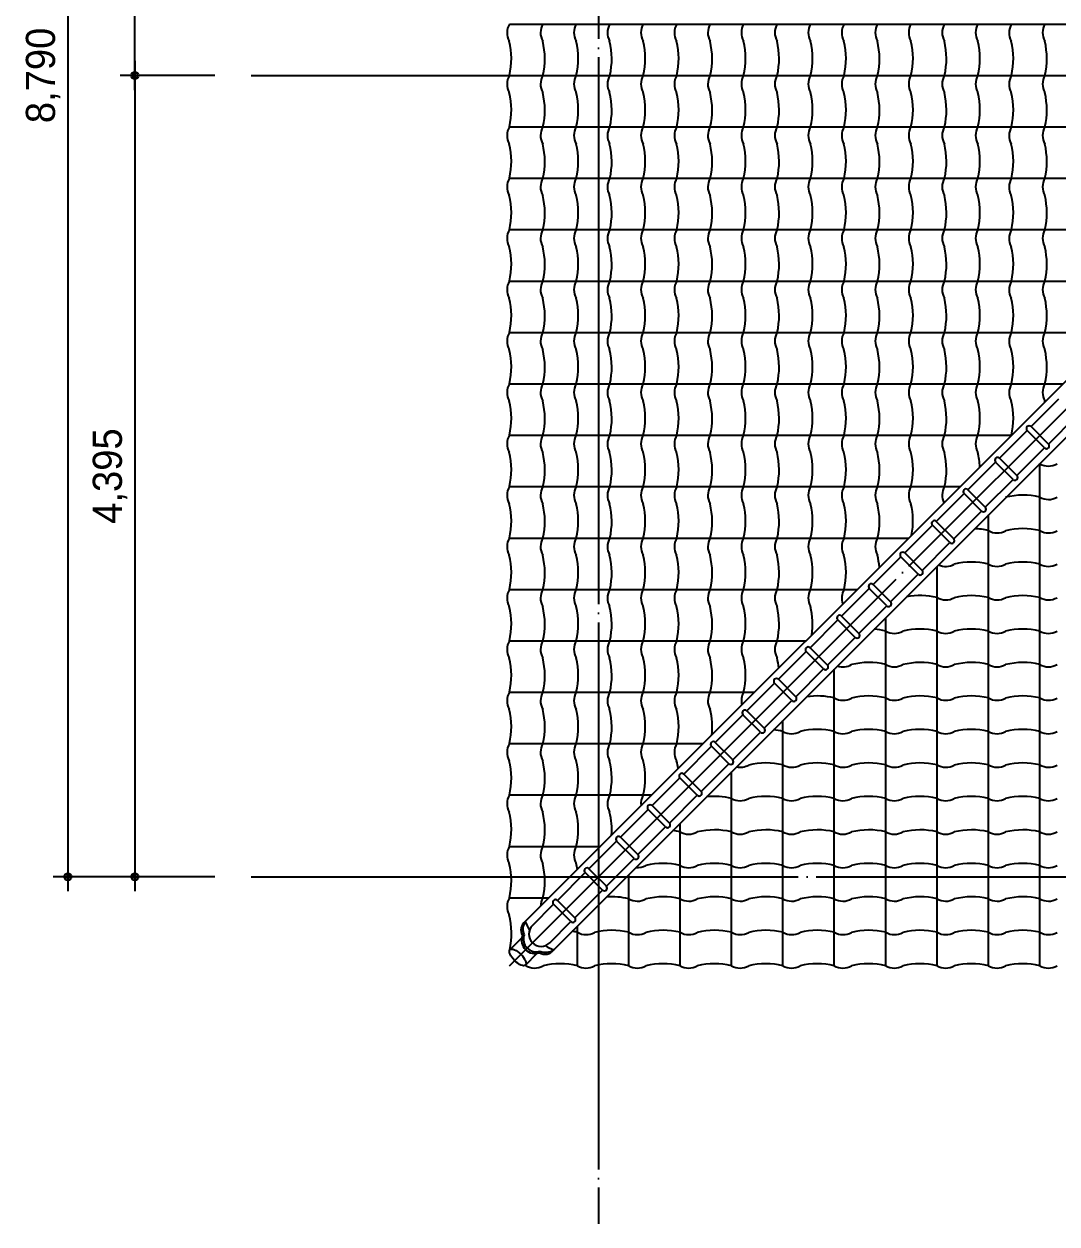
# Model space of a CAD drawing. Extents: x 383128 to 416768, y -129942 to -106182.
# Drawn here: x 388289 to 393956, y -124775 to -118193 of the extents above; entities that cross this region are included whole.
import ezdxf

# ---------------------------------------------------------------- set-up
doc = ezdxf.new("R2010")
doc.units = 0
doc.header["$LTSCALE"] = 50
doc.header["$MEASUREMENT"] = 0
doc.header["$PDMODE"] = 35
doc.header["$PDSIZE"] = -10
doc.linetypes.add('CEN', pattern=[62, 60, -1, 0, -1])
doc.layers.get('0').update_dxf_attribs({"linetype": 'CONTINUOUS'})
doc.layers.get('DEFPOINTS').update_dxf_attribs({"linetype": 'CONTINUOUS'})
for name, color, linetype in [('CEN', 1, 'CEN'), ('HAT', 5, 'CONTINUOUS'), ('SYM', 7, 'CONTINUOUS'), ('WALLI', 4, 'CONTINUOUS'), ('WID', 4, 'CONTINUOUS')]:
    doc.layers.add(name, color=color, linetype=linetype)
doc.styles.add('GHS', font='HYWULM_0.TTF')
doc.styles.add('현창', font='HYWULM_0.TTF')
doc.dimstyles.new('STANDARD$0', dxfattribs={"dimscale": 30, "dimtxt": 3, "dimasz": 1, "dimexe": 2, "dimexo": 5, "dimgap": 0.9, "dimtad": 1, "dimtoh": 1, "dimdec": 4, "dimzin": 0, "dimdsep": 46, "dimlunit": 6, "dimtxsty": 'GHS', "dimblk1": 'DIMDOT', "dimblk2": 'DIMDOT', "dimsah": 1, "dimcen": 0.09, "dimadec": 0, "dimazin": 0, "dimtfac": 1, "dimtdec": 4, "dimtofl": 0, "dimtmove": 2, "dimatfit": 3, "dimldrblk": 'DIMDOT', "dimfxl": 1, "dimtolj": 1, "dimtzin": 0, "dimarcsym": 0})

# ---------------------------------------------------------------- blocks, each defined once
blk = doc.blocks.new('DIMDOT')
at = {"linetype": 'Continuous'}
blk.add_line((-2, 0), (2, 0), dxfattribs=at)
for radius in [0.5, 0.25]:
    blk.add_circle((0, 0), radius, dxfattribs=at)
blk = doc.blocks.new('*D3')
at = {"layer": 'DEFPOINTS', "color": 0}
for p in [(389535, -114079.8), (388529.3, -122869.8), (389535, -122869.8)]:
    blk.add_point(p, dxfattribs=at)
at = {"layer": 'SYM', "color": 211, "lineweight": -2}
for p, q in [((389335, -114079.8), (388449.3, -114079.8)), ((388529.3, -114119.8), (388529.3, -122829.8)), ((389335, -122869.8), (388449.3, -122869.8))]:
    blk.add_line(p, q, dxfattribs=at)
at = {"layer": 'SYM', "color": 211, "lineweight": -2, "xscale": 40, "yscale": 40, "zscale": 40}
for p, rotation in [((388529.3, -114079.8), 90), ((388529.3, -122869.8), 270)]:
    blk.add_blockref('DIMDOT', p, dxfattribs=dict(at, rotation=rotation))
at = {"layer": 'SYM', "color": 0, "insert": (388393.8, -118474.8), "char_height": 160, "attachment_point": 5, "rotation": 90, "style": '현창'}
blk.add_mtext('\\A1;8,790', dxfattribs=at)
blk = doc.blocks.new('*D4')
at = {"layer": 'DEFPOINTS', "color": 0}
for p in [(389535, -118474.8), (388896.4, -122869.8), (389535, -122869.8)]:
    blk.add_point(p, dxfattribs=at)
at = {"layer": 'SYM', "color": 211, "lineweight": -2}
for p, q in [((389335, -118474.8), (388816.4, -118474.8)), ((388896.4, -118514.8), (388896.4, -122829.8)), ((389335, -122869.8), (388816.4, -122869.8))]:
    blk.add_line(p, q, dxfattribs=at)
at = {"layer": 'SYM', "color": 211, "lineweight": -2, "xscale": 40, "yscale": 40, "zscale": 40}
for p, rotation in [((388896.4, -118474.8), 90), ((388896.4, -122869.8), 270)]:
    blk.add_blockref('DIMDOT', p, dxfattribs=dict(at, rotation=rotation))
at = {"layer": 'SYM', "color": 0, "insert": (388760.8, -120672.3), "char_height": 160, "attachment_point": 5, "rotation": 90, "style": '현창'}
blk.add_mtext('\\A1;4,395', dxfattribs=at)
blk = doc.blocks.new('*D5')
at = {"layer": 'DEFPOINTS', "color": 0}
for p in [(388896.4, -114079.8), (389535, -114079.8), (389535, -118474.8)]:
    blk.add_point(p, dxfattribs=at)
at = {"layer": 'SYM', "color": 211, "lineweight": -2}
for p, q in [((389335, -114079.8), (388816.4, -114079.8)), ((388896.4, -118434.8), (388896.4, -114119.8)), ((389335, -118474.8), (388816.4, -118474.8))]:
    blk.add_line(p, q, dxfattribs=at)
at = {"layer": 'SYM', "color": 211, "lineweight": -2, "xscale": 40, "yscale": 40, "zscale": 40}
for p, rotation in [((388896.4, -114079.8), 90), ((388896.4, -118474.8), 270)]:
    blk.add_blockref('DIMDOT', p, dxfattribs=dict(at, rotation=rotation))
at = {"layer": 'SYM', "color": 0, "insert": (388760.8, -116277.3), "char_height": 160, "attachment_point": 5, "rotation": 90, "style": '현창'}
blk.add_mtext('\\A1;4,395', dxfattribs=at)

msp = doc.modelspace()

# ---------------------------------------------------------------- linework, layer by layer
at = {"layer": 'CEN'}
for p, q in [((391439.96789, -112174.75505), (391439.96789, -124774.75505)), ((389534.96789, -118474.75505), (412564.96789, -118474.75505)), ((390951.4073, -123358.31564), (395834.96789, -118474.75505)), ((389534.96789, -122869.75505), (412564.96789, -122869.75505))]:
    msp.add_line(p, q, dxfattribs=at)
at = {"layer": 'HAT'}
for centre, radius, start, end in [((391218.16026, -118240.35455), 95.87176, 150.152272808, 209.097076715), ((391401.75875, -118240.35455), 95.87176, 150.152272808, 209.097076715), ((391585.35723, -118240.35455), 95.87176, 150.152272808, 209.097076715), ((391768.95572, -118240.35455), 95.87176, 150.152272808, 209.097076715), ((391952.5542, -118240.35455), 95.87176, 150.152272808, 209.097076715), ((392136.15268, -118240.35455), 95.87176, 150.152272808, 209.097076715), ((392319.75117, -118240.35455), 95.87176, 150.152272808, 209.097076715), ((392503.34965, -118240.35455), 95.87176, 150.152272808, 209.097076715), ((392686.94814, -118240.35455), 95.87176, 150.152272808, 209.097076715), ((392870.54662, -118240.35455), 95.87176, 150.152272808, 209.097076715), ((393054.14511, -118240.35455), 95.87176, 150.152272808, 209.097076715), ((393237.74359, -118240.35455), 95.87176, 150.152272808, 209.097076715), ((393421.34207, -118240.35455), 95.87176, 150.152272808, 209.097076715), ((393604.94056, -118240.35455), 95.87176, 150.152272808, 209.097076715), ((393788.53904, -118240.35455), 95.87176, 150.152272808, 209.097076715), ((393972.13753, -118240.35455), 95.87176, 150.152272808, 209.097076715), ((390751.82633, -118382.12559), 394.21657, 346.410087329, 13.967029354), ((390935.42482, -118382.12559), 394.21657, 346.410087329, 13.967029354), ((391119.0233, -118382.12559), 394.21657, 346.410087329, 13.967029354), ((391302.62179, -118382.12559), 394.21657, 346.410087329, 13.967029354), ((391486.22027, -118382.12559), 394.21657, 346.410087329, 13.967029354), ((391669.81875, -118382.12559), 394.21657, 346.410087329, 13.967029354), ((391853.41724, -118382.12559), 394.21657, 346.410087329, 13.967029354), ((392037.01572, -118382.12559), 394.21657, 346.410087329, 13.967029354), ((392220.61421, -118382.12559), 394.21657, 346.410087329, 13.967029354), ((392404.21269, -118382.12559), 394.21657, 346.410087329, 13.967029354), ((392587.81117, -118382.12559), 394.21657, 346.410087329, 13.967029354), ((392771.40966, -118382.12559), 394.21657, 346.410087329, 13.967029354), ((392955.00814, -118382.12559), 394.21657, 346.410087329, 13.967029354), ((393138.60663, -118382.12559), 394.21657, 346.410087329, 13.967029354), ((393322.20511, -118382.12559), 394.21657, 346.410087329, 13.967029354), ((393505.8036, -118382.12559), 394.21657, 346.410087329, 13.967029354), ((391218.16026, -118522.4701), 95.87176, 150.152272808, 209.097076715), ((391401.75875, -118522.4701), 95.87176, 150.152272808, 209.097076715), ((391585.35723, -118522.4701), 95.87176, 150.152272808, 209.097076715), ((391768.95572, -118522.4701), 95.87176, 150.152272808, 209.097076715), ((391952.5542, -118522.4701), 95.87176, 150.152272808, 209.097076715), ((392136.15268, -118522.4701), 95.87176, 150.152272808, 209.097076715), ((392319.75117, -118522.4701), 95.87176, 150.152272808, 209.097076715), ((392503.34965, -118522.4701), 95.87176, 150.152272808, 209.097076715), ((392686.94814, -118522.4701), 95.87176, 150.152272808, 209.097076715), ((392870.54662, -118522.4701), 95.87176, 150.152272808, 209.097076715), ((393054.14511, -118522.4701), 95.87176, 150.152272808, 209.097076715), ((393237.74359, -118522.4701), 95.87176, 150.152272808, 209.097076715), ((393421.34207, -118522.4701), 95.87176, 150.152272808, 209.097076715), ((393604.94056, -118522.4701), 95.87176, 150.152272808, 209.097076715), ((393788.53904, -118522.4701), 95.87176, 150.152272808, 209.097076715), ((393972.13753, -118522.4701), 95.87176, 150.152272808, 209.097076715), ((390751.82633, -118664.24115), 394.21657, 346.410087329, 13.967029354), ((390935.42482, -118664.24115), 394.21657, 346.410087329, 13.967029354), ((391119.0233, -118664.24115), 394.21657, 346.410087329, 13.967029354), ((391302.62179, -118664.24115), 394.21657, 346.410087329, 13.967029354), ((391486.22027, -118664.24115), 394.21657, 346.410087329, 13.967029354), ((391669.81875, -118664.24115), 394.21657, 346.410087329, 13.967029354), ((391853.41724, -118664.24115), 394.21657, 346.410087329, 13.967029354), ((392037.01572, -118664.24115), 394.21657, 346.410087329, 13.967029354), ((392220.61421, -118664.24115), 394.21657, 346.410087329, 13.967029354), ((392404.21269, -118664.24115), 394.21657, 346.410087329, 13.967029354), ((392587.81117, -118664.24115), 394.21657, 346.410087329, 13.967029354), ((392771.40966, -118664.24115), 394.21657, 346.410087329, 13.967029354), ((392955.00814, -118664.24115), 394.21657, 346.410087329, 13.967029354), ((393138.60663, -118664.24115), 394.21657, 346.410087329, 13.967029354), ((393322.20511, -118664.24115), 394.21657, 346.410087329, 13.967029354), ((393505.8036, -118664.24115), 394.21657, 346.410087329, 13.967029354), ((391217.75245, -118804.47812), 95.46458, 150.086438677, 209.161218628), ((391401.35093, -118804.47812), 95.46458, 150.086438677, 209.161218628), ((391584.94942, -118804.47812), 95.46458, 150.086438677, 209.161218628), ((391768.5479, -118804.47812), 95.46458, 150.086438677, 209.161218628), ((391952.14639, -118804.47812), 95.46458, 150.086438677, 209.161218628), ((392135.74487, -118804.47812), 95.46458, 150.086438677, 209.161218628), ((392319.34336, -118804.47812), 95.46458, 150.086438677, 209.161218628), ((392502.94184, -118804.47812), 95.46458, 150.086438677, 209.161218628), ((392686.54032, -118804.47812), 95.46458, 150.086438677, 209.161218628), ((392870.13881, -118804.47812), 95.46458, 150.086438677, 209.161218628), ((393053.73729, -118804.47812), 95.46458, 150.086438677, 209.161218628), ((393237.33578, -118804.47812), 95.46458, 150.086438677, 209.161218628), ((393420.93426, -118804.47812), 95.46458, 150.086438677, 209.161218628), ((393604.53274, -118804.47812), 95.46458, 150.086438677, 209.161218628), ((393788.13123, -118804.47812), 95.46458, 150.086438677, 209.161218628), ((393971.72971, -118804.47812), 95.46458, 150.086438677, 209.161218628), ((390751.82633, -118946.14451), 394.21657, 346.410087329, 13.967029354), ((390935.42482, -118946.14451), 394.21657, 346.410087329, 13.967029354), ((391119.0233, -118946.14451), 394.21657, 346.410087329, 13.967029354), ((391302.62179, -118946.14451), 394.21657, 346.410087329, 13.967029354), ((391486.22027, -118946.14451), 394.21657, 346.410087329, 13.967029354), ((391669.81875, -118946.14451), 394.21657, 346.410087329, 13.967029354), ((391853.41724, -118946.14451), 394.21657, 346.410087329, 13.967029354), ((392037.01572, -118946.14451), 394.21657, 346.410087329, 13.967029354), ((392220.61421, -118946.14451), 394.21657, 346.410087329, 13.967029354), ((392404.21269, -118946.14451), 394.21657, 346.410087329, 13.967029354), ((392587.81118, -118946.14451), 394.21657, 346.410087329, 13.967029354), ((392771.40966, -118946.14451), 394.21657, 346.410087329, 13.967029354), ((392955.00814, -118946.14451), 394.21657, 346.410087329, 13.967029354), ((393138.60663, -118946.14451), 394.21657, 346.410087329, 13.967029354), ((393322.20511, -118946.14451), 394.21657, 346.410087329, 13.967029354), ((393505.8036, -118946.14451), 394.21657, 346.410087329, 13.967029354), ((391217.75245, -119086.38148), 95.46458, 150.086438677, 209.161218628), ((391401.35093, -119086.38148), 95.46458, 150.086438677, 209.161218628), ((391584.94942, -119086.38148), 95.46458, 150.086438677, 209.161218628), ((391768.5479, -119086.38148), 95.46458, 150.086438677, 209.161218628), ((391952.14639, -119086.38148), 95.46458, 150.086438677, 209.161218628), ((392135.74487, -119086.38148), 95.46458, 150.086438677, 209.161218628), ((392319.34336, -119086.38148), 95.46458, 150.086438677, 209.161218628), ((392502.94184, -119086.38148), 95.46458, 150.086438677, 209.161218628), ((392686.54032, -119086.38148), 95.46458, 150.086438677, 209.161218628), ((392870.13881, -119086.38148), 95.46458, 150.086438677, 209.161218628), ((393053.73729, -119086.38148), 95.46458, 150.086438677, 209.161218628), ((393237.33578, -119086.38148), 95.46458, 150.086438677, 209.161218628), ((393420.93426, -119086.38148), 95.46458, 150.086438677, 209.161218628), ((393604.53274, -119086.38148), 95.46458, 150.086438677, 209.161218628), ((393788.13123, -119086.38148), 95.46458, 150.086438677, 209.161218628), ((393971.72971, -119086.38148), 95.46458, 150.086438677, 209.161218628), ((390751.82633, -119228.04787), 394.21657, 346.410087329, 13.967029354), ((390935.42482, -119228.04787), 394.21657, 346.410087329, 13.967029354), ((391119.0233, -119228.04787), 394.21657, 346.410087329, 13.967029354), ((391302.62179, -119228.04787), 394.21657, 346.410087329, 13.967029354), ((391486.22027, -119228.04787), 394.21657, 346.410087329, 13.967029354), ((391669.81875, -119228.04787), 394.21657, 346.410087329, 13.967029354), ((391853.41724, -119228.04787), 394.21657, 346.410087329, 13.967029354), ((392037.01572, -119228.04787), 394.21657, 346.410087329, 13.967029354), ((392220.61421, -119228.04787), 394.21657, 346.410087329, 13.967029354), ((392404.21269, -119228.04787), 394.21657, 346.410087329, 13.967029354), ((392587.81118, -119228.04787), 394.21657, 346.410087329, 13.967029354), ((392771.40966, -119228.04787), 394.21657, 346.410087329, 13.967029354), ((392955.00814, -119228.04787), 394.21657, 346.410087329, 13.967029354), ((393138.60663, -119228.04787), 394.21657, 346.410087329, 13.967029354), ((393322.20511, -119228.04787), 394.21657, 346.410087329, 13.967029354), ((393505.8036, -119228.04787), 394.21657, 346.410087329, 13.967029354), ((391217.75245, -119368.28484), 95.46458, 150.086438677, 209.161218628), ((391401.35093, -119368.28484), 95.46458, 150.086438677, 209.161218628), ((391584.94942, -119368.28484), 95.46458, 150.086438677, 209.161218628), ((391768.5479, -119368.28484), 95.46458, 150.086438677, 209.161218628), ((391952.14639, -119368.28484), 95.46458, 150.086438677, 209.161218628), ((392135.74487, -119368.28484), 95.46458, 150.086438677, 209.161218628), ((392319.34336, -119368.28484), 95.46458, 150.086438677, 209.161218628), ((392502.94184, -119368.28484), 95.46458, 150.086438677, 209.161218628), ((392686.54032, -119368.28484), 95.46458, 150.086438677, 209.161218628), ((392870.13881, -119368.28484), 95.46458, 150.086438677, 209.161218628), ((393053.73729, -119368.28484), 95.46458, 150.086438677, 209.161218628), ((393237.33578, -119368.28484), 95.46458, 150.086438677, 209.161218628), ((393420.93426, -119368.28484), 95.46458, 150.086438677, 209.161218628), ((393604.53274, -119368.28484), 95.46458, 150.086438677, 209.161218628), ((393788.13123, -119368.28484), 95.46458, 150.086438677, 209.161218628), ((393971.72971, -119368.28484), 95.46458, 150.086438677, 209.161218628), ((390751.82633, -119509.95124), 394.21657, 346.410087329, 13.967029354), ((390935.42482, -119509.95124), 394.21657, 346.410087329, 13.967029354), ((391119.0233, -119509.95124), 394.21657, 346.410087329, 13.967029354), ((391302.62179, -119509.95124), 394.21657, 346.410087329, 13.967029354), ((391486.22027, -119509.95124), 394.21657, 346.410087329, 13.967029354), ((391669.81875, -119509.95124), 394.21657, 346.410087329, 13.967029354), ((391853.41724, -119509.95124), 394.21657, 346.410087329, 13.967029354), ((392037.01572, -119509.95124), 394.21657, 346.410087329, 13.967029354), ((392220.61421, -119509.95124), 394.21657, 346.410087329, 13.967029354), ((392404.21269, -119509.95124), 394.21657, 346.410087329, 13.967029354), ((392587.81118, -119509.95124), 394.21657, 346.410087329, 13.967029354), ((392771.40966, -119509.95124), 394.21657, 346.410087329, 13.967029354), ((392955.00814, -119509.95124), 394.21657, 346.410087329, 13.967029354), ((393138.60663, -119509.95124), 394.21657, 346.410087329, 13.967029354), ((393322.20511, -119509.95124), 394.21657, 346.410087329, 13.967029354), ((393505.8036, -119509.95124), 394.21657, 346.410087329, 13.967029354), ((391217.75245, -119650.1882), 95.46458, 150.086438677, 209.161218628), ((391401.35093, -119650.1882), 95.46458, 150.086438677, 209.161218628), ((391584.94942, -119650.1882), 95.46458, 150.086438677, 209.161218628), ((391768.5479, -119650.1882), 95.46458, 150.086438677, 209.161218628), ((391952.14639, -119650.1882), 95.46458, 150.086438677, 209.161218628), ((392135.74487, -119650.1882), 95.46458, 150.086438677, 209.161218628), ((392319.34336, -119650.1882), 95.46458, 150.086438677, 209.161218628), ((392502.94184, -119650.1882), 95.46458, 150.086438677, 209.161218628), ((392686.54032, -119650.1882), 95.46458, 150.086438677, 209.161218628), ((392870.13881, -119650.1882), 95.46458, 150.086438677, 209.161218628), ((393053.73729, -119650.1882), 95.46458, 150.086438677, 209.161218628), ((393237.33578, -119650.1882), 95.46458, 150.086438677, 209.161218628), ((393420.93426, -119650.1882), 95.46458, 150.086438677, 209.161218628), ((393604.53274, -119650.1882), 95.46458, 150.086438677, 209.161218628), ((393788.13123, -119650.1882), 95.46458, 150.086438677, 209.161218628), ((393971.72971, -119650.1882), 95.46458, 150.086438677, 209.161218628), ((390751.82633, -119791.8546), 394.21657, 346.410087329, 13.967029354), ((390935.42482, -119791.8546), 394.21657, 346.410087329, 13.967029354), ((391119.0233, -119791.8546), 394.21657, 346.410087329, 13.967029354), ((391302.62179, -119791.8546), 394.21657, 346.410087329, 13.967029354), ((391486.22027, -119791.8546), 394.21657, 346.410087329, 13.967029354), ((391669.81875, -119791.8546), 394.21657, 346.410087329, 13.967029354), ((391853.41724, -119791.8546), 394.21657, 346.410087329, 13.967029354), ((392037.01572, -119791.8546), 394.21657, 346.410087329, 13.967029354), ((392220.61421, -119791.8546), 394.21657, 346.410087329, 13.967029354), ((392404.21269, -119791.8546), 394.21657, 346.410087329, 13.967029354), ((392587.81118, -119791.8546), 394.21657, 346.410087329, 13.967029354), ((392771.40966, -119791.8546), 394.21657, 346.410087329, 13.967029354), ((392955.00814, -119791.8546), 394.21657, 346.410087329, 13.967029354), ((393138.60663, -119791.8546), 394.21657, 346.410087329, 13.967029354), ((393322.20511, -119791.8546), 394.21657, 346.410087329, 13.967029354), ((393505.8036, -119791.8546), 394.21657, 346.410087329, 13.967029354), ((391217.75245, -119932.09156), 95.46458, 150.086438677, 209.161218628), ((391401.35093, -119932.09156), 95.46458, 150.086438677, 209.161218628), ((391584.94942, -119932.09156), 95.46458, 150.086438677, 209.161218628), ((391768.5479, -119932.09156), 95.46458, 150.086438677, 209.161218628), ((391952.14639, -119932.09156), 95.46458, 150.086438677, 209.161218628), ((392135.74487, -119932.09156), 95.46458, 150.086438677, 209.161218628), ((392319.34336, -119932.09156), 95.46458, 150.086438677, 209.161218628), ((392502.94184, -119932.09156), 95.46458, 150.086438677, 209.161218628), ((392686.54032, -119932.09156), 95.46458, 150.086438677, 209.161218628), ((392870.13881, -119932.09156), 95.46458, 150.086438677, 209.161218628), ((393053.73729, -119932.09156), 95.46458, 150.086438677, 209.161218628), ((393237.33578, -119932.09156), 95.46458, 150.086438677, 209.161218628), ((393420.93426, -119932.09156), 95.46458, 150.086438677, 209.161218628), ((393604.53274, -119932.09156), 95.46458, 150.086438677, 209.161218628), ((393788.13123, -119932.09156), 95.46458, 150.086438677, 209.161218628), ((393971.72971, -119932.09156), 95.46458, 150.086438677, 209.161218628), ((390751.82633, -120073.75796), 394.21657, 346.410087329, 13.967029354), ((390935.42482, -120073.75796), 394.21657, 346.410087329, 13.967029354), ((391119.0233, -120073.75796), 394.21657, 346.410087329, 13.967029354), ((391302.62179, -120073.75796), 394.21657, 346.410087329, 13.967029354), ((391486.22027, -120073.75796), 394.21657, 346.410087329, 13.967029354), ((391669.81875, -120073.75796), 394.21657, 346.410087329, 13.967029354), ((391853.41724, -120073.75796), 394.21657, 346.410087329, 13.967029354), ((392037.01572, -120073.75796), 394.21657, 346.410087329, 13.967029354), ((392220.61421, -120073.75796), 394.21657, 346.410087329, 13.967029354), ((392404.21269, -120073.75796), 394.21657, 346.410087329, 13.967029354), ((392587.81118, -120073.75796), 394.21657, 346.410087329, 13.967029354), ((392771.40966, -120073.75796), 394.21657, 346.410087329, 13.967029354), ((392955.00814, -120073.75796), 394.21657, 346.410087329, 13.967029354), ((393138.60663, -120073.75796), 394.21657, 346.410087329, 13.967029354), ((393322.20511, -120073.75796), 394.21657, 346.410087329, 13.967029354), ((393505.8036, -120073.75796), 394.21657, 346.410087329, 13.967029354), ((391217.75245, -120213.99493), 95.46458, 150.086438677, 209.161218628), ((391401.35093, -120213.99493), 95.46458, 150.086438677, 209.161218628), ((391584.94942, -120213.99493), 95.46458, 150.086438677, 209.161218628), ((391768.5479, -120213.99493), 95.46458, 150.086438677, 209.161218628), ((391952.14639, -120213.99493), 95.46458, 150.086438677, 209.161218628), ((392135.74487, -120213.99493), 95.46458, 150.086438677, 209.161218628), ((392319.34336, -120213.99493), 95.46458, 150.086438677, 209.161218628), ((392502.94184, -120213.99493), 95.46458, 150.086438677, 209.161218628), ((392686.54032, -120213.99493), 95.46458, 150.086438677, 209.161218628), ((392870.13881, -120213.99493), 95.46458, 150.086438677, 209.161218628), ((393053.73729, -120213.99493), 95.46458, 150.086438677, 209.161218628), ((393237.33578, -120213.99493), 95.46458, 150.086438677, 209.161218628), ((393420.93426, -120213.99493), 95.46458, 150.086438677, 209.161218628), ((393604.53274, -120213.99493), 95.46458, 150.086438677, 209.161218628), ((393788.13123, -120213.99493), 95.46458, 150.086438677, 209.161218628), ((393971.72971, -120213.99493), 95.46458, 150.086438677, 209.161218628), ((390751.82633, -120355.66132), 394.21657, 346.410087329, 13.967029354), ((390935.42482, -120355.66132), 394.21657, 346.410087329, 13.967029354), ((391119.0233, -120355.66132), 394.21657, 346.410087329, 13.967029354), ((391302.62179, -120355.66132), 394.21657, 346.410087329, 13.967029354), ((391486.22027, -120355.66132), 394.21657, 346.410087329, 13.967029354), ((391669.81875, -120355.66132), 394.21657, 346.410087329, 13.967029354), ((391853.41724, -120355.66132), 394.21657, 346.410087329, 13.967029354), ((392037.01572, -120355.66132), 394.21657, 346.410087329, 13.967029354), ((392220.61421, -120355.66132), 394.21657, 346.410087329, 13.967029354), ((392404.21269, -120355.66132), 394.21657, 346.410087329, 13.967029354), ((392587.81118, -120355.66132), 394.21657, 346.410087329, 13.967029354), ((392771.40966, -120355.66132), 394.21657, 346.410087329, 13.967029354), ((392955.00814, -120355.66132), 394.21657, 346.410087329, 13.967029354), ((393138.60663, -120355.66132), 394.21657, 346.410087329, 13.967029354), ((393322.20511, -120355.66132), 394.21657, 346.410087329, 13.967029354), ((393505.8036, -120355.66132), 394.21657, 13.331314685, 13.967029354), ((391217.75245, -120495.89829), 95.46458, 150.086438677, 209.161218628), ((391401.35093, -120495.89829), 95.46458, 150.086438677, 209.161218628), ((391584.94942, -120495.89829), 95.46458, 150.086438677, 209.161218628), ((391768.5479, -120495.89829), 95.46458, 150.086438677, 209.161218628), ((391952.14639, -120495.89829), 95.46458, 150.086438677, 209.161218628), ((392135.74487, -120495.89829), 95.46458, 150.086438677, 209.161218628), ((392319.34336, -120495.89829), 95.46458, 150.086438677, 209.161218628), ((392502.94184, -120495.89829), 95.46458, 150.086438677, 209.161218628), ((392686.54032, -120495.89829), 95.46458, 150.086438677, 209.161218628), ((392870.13881, -120495.89829), 95.46458, 150.086438677, 209.161218628), ((393053.73729, -120495.89829), 95.46458, 150.086438677, 209.161218628), ((393237.33578, -120495.89829), 95.46458, 150.086438677, 209.161218628), ((393420.93426, -120495.89829), 95.46458, 150.086438677, 209.161218628), ((393604.53274, -120495.89829), 95.46458, 150.086438677, 209.161218628), ((393788.13123, -120495.89829), 95.46458, 150.086438677, 150.856621102), ((390751.82633, -120637.56468), 394.21657, 346.410087329, 13.967029354), ((390935.42482, -120637.56468), 394.21657, 346.410087329, 13.967029354), ((391119.0233, -120637.56468), 394.21657, 346.410087329, 13.967029354), ((391302.62179, -120637.56468), 394.21657, 346.410087329, 13.967029354), ((391486.22027, -120637.56468), 394.21657, 346.410087329, 13.967029354), ((391669.81875, -120637.56468), 394.21657, 346.410087329, 13.967029354), ((391853.41724, -120637.56468), 394.21657, 346.410087329, 13.967029354), ((392037.01572, -120637.56468), 394.21657, 346.410087329, 13.967029354), ((392220.61421, -120637.56468), 394.21657, 346.410087329, 13.967029354), ((392404.21269, -120637.56468), 394.21657, 346.410087329, 13.967029354), ((392587.81118, -120637.56468), 394.21657, 346.410087329, 13.967029354), ((392771.40966, -120637.56468), 394.21657, 346.410087329, 13.967029354), ((392955.00814, -120637.56468), 394.21657, 346.410087329, 13.967029354), ((393138.60663, -120637.56468), 394.21657, 2.312616956, 13.967029354), ((393909.03967, -120521.59171), 95.46458, 240.086438679, 299.161218631), ((391217.75245, -120777.80165), 95.46458, 150.086438677, 209.161218628), ((391401.35093, -120777.80165), 95.46458, 150.086438677, 209.161218628), ((391584.94942, -120777.80165), 95.46458, 150.086438677, 209.161218628), ((391768.5479, -120777.80165), 95.46458, 150.086438677, 209.161218628), ((391952.14639, -120777.80165), 95.46458, 150.086438677, 209.161218628), ((392135.74487, -120777.80165), 95.46458, 150.086438677, 209.161218628), ((392319.34336, -120777.80165), 95.46458, 150.086438677, 209.161218628), ((392502.94184, -120777.80165), 95.46458, 150.086438677, 209.161218628), ((392686.54032, -120777.80165), 95.46458, 150.086438677, 209.161218628), ((392870.13881, -120777.80165), 95.46458, 150.086438677, 209.161218628), ((393053.73729, -120777.80165), 95.46458, 150.086438677, 209.161218628), ((393237.33578, -120777.80165), 95.46458, 150.086438677, 209.161218628), ((393420.93426, -120777.80165), 95.46458, 150.086438677, 205.720411977), ((393768.80271, -121171.11631), 394.21657, 76.410087326, 103.967029352), ((390751.82633, -120919.46804), 394.21657, 346.410087329, 13.967029354), ((390935.42482, -120919.46804), 394.21657, 346.410087329, 13.967029354), ((391119.0233, -120919.46804), 394.21657, 346.410087329, 13.967029354), ((391302.62179, -120919.46804), 394.21657, 346.410087329, 13.967029354), ((391486.22027, -120919.46804), 394.21657, 346.410087329, 13.967029354), ((391669.81875, -120919.46804), 394.21657, 346.410087329, 13.967029354), ((391853.41724, -120919.46804), 394.21657, 346.410087329, 13.967029354), ((392037.01572, -120919.46804), 394.21657, 346.410087329, 13.967029354), ((392220.61421, -120919.46804), 394.21657, 346.410087329, 13.967029354), ((392404.21269, -120919.46804), 394.21657, 346.410087329, 13.967029354), ((392587.81118, -120919.46804), 394.21657, 346.410087329, 13.967029354), ((392771.40966, -120919.46804), 394.21657, 348.799525839, 13.967029354), ((393909.03967, -120705.1902), 95.46458, 240.086438679, 299.161218631), ((393486.89934, -121354.7148), 394.21657, 76.410087326, 87.455664568), ((393627.13631, -120888.78868), 95.46458, 240.086438679, 299.161218631), ((393768.80271, -121354.7148), 394.21657, 76.410087326, 103.967029352), ((393909.03967, -120888.78868), 95.46458, 240.086438679, 299.161218631), ((391217.75245, -121059.70501), 95.46458, 150.086438677, 209.161218628), ((391401.35093, -121059.70501), 95.46458, 150.086438677, 209.161218628), ((391584.94942, -121059.70501), 95.46458, 150.086438677, 209.161218628), ((391768.5479, -121059.70501), 95.46458, 150.086438677, 209.161218628), ((391952.14639, -121059.70501), 95.46458, 150.086438677, 209.161218628), ((392135.74487, -121059.70501), 95.46458, 150.086438677, 209.161218628), ((392319.34336, -121059.70501), 95.46458, 150.086438677, 209.161218628), ((392502.94184, -121059.70501), 95.46458, 150.086438677, 209.161218628), ((392686.54032, -121059.70501), 95.46458, 150.086438677, 209.161218628), ((392870.13881, -121059.70501), 95.46458, 150.086438677, 209.161218628), ((393053.73729, -121059.70501), 95.46458, 150.086438677, 209.161218628), ((390751.82633, -121201.37141), 394.21657, 346.410087329, 13.967029354), ((390935.42482, -121201.37141), 394.21657, 346.410087329, 13.967029354), ((391119.0233, -121201.37141), 394.21657, 346.410087329, 13.967029354), ((391302.62179, -121201.37141), 394.21657, 346.410087329, 13.967029354), ((391486.22027, -121201.37141), 394.21657, 346.410087329, 13.967029354), ((391669.81875, -121201.37141), 394.21657, 346.410087329, 13.967029354), ((391853.41724, -121201.37141), 394.21657, 346.410087329, 13.967029354), ((392037.01572, -121201.37141), 394.21657, 346.410087329, 13.967029354), ((392220.61421, -121201.37141), 394.21657, 346.410087329, 13.967029354), ((392404.21269, -121201.37141), 394.21657, 346.410087329, 13.967029354), ((392587.81118, -121201.37141), 394.21657, 4.106164596, 13.967029354), ((393345.23295, -121072.38717), 95.46458, 245.674883569, 299.161218631), ((393486.89934, -121538.31328), 394.21657, 76.410087326, 103.967029352), ((393627.13631, -121072.38717), 95.46458, 240.086438679, 299.161218631), ((393768.80271, -121538.31328), 394.21657, 76.410087326, 103.967029352), ((393909.03967, -121072.38717), 95.46458, 240.086438679, 299.161218631), ((391217.75245, -121341.60837), 95.46458, 150.086438677, 209.161218628), ((391401.35093, -121341.60837), 95.46458, 150.086438677, 209.161218628), ((391584.94942, -121341.60837), 95.46458, 150.086438677, 209.161218628), ((391768.5479, -121341.60837), 95.46458, 150.086438677, 209.161218628), ((391952.14639, -121341.60837), 95.46458, 150.086438677, 209.161218628), ((392135.74487, -121341.60837), 95.46458, 150.086438677, 209.161218628), ((392319.34336, -121341.60837), 95.46458, 150.086438677, 209.161218628), ((392502.94184, -121341.60837), 95.46458, 150.086438677, 209.161218628), ((392686.54032, -121341.60837), 95.46458, 150.086438677, 209.161218628), ((392870.13881, -121341.60837), 95.46458, 150.086438677, 199.751015525), ((393204.99598, -121721.91177), 394.21657, 76.410087326, 100.894933319), ((393345.23295, -121255.98565), 95.46458, 240.086438679, 299.161218631), ((393486.89934, -121721.91177), 394.21657, 76.410087326, 103.967029352), ((393627.13631, -121255.98565), 95.46458, 240.086438679, 299.161218631), ((393768.80271, -121721.91177), 394.21657, 76.410087326, 103.967029352), ((393909.03967, -121255.98565), 95.46458, 240.086438679, 299.161218631), ((390751.82633, -121483.27477), 394.21657, 346.410087329, 13.967029354), ((390935.42482, -121483.27477), 394.21657, 346.410087329, 13.967029354), ((391119.0233, -121483.27477), 394.21657, 346.410087329, 13.967029354), ((391302.62179, -121483.27477), 394.21657, 346.410087329, 13.967029354), ((391486.22027, -121483.27477), 394.21657, 346.410087329, 13.967029354), ((391669.81875, -121483.27477), 394.21657, 346.410087329, 13.967029354), ((391853.41724, -121483.27477), 394.21657, 346.410087329, 13.967029354), ((392037.01572, -121483.27477), 394.21657, 346.410087329, 13.967029354), ((392220.61421, -121483.27477), 394.21657, 351.13296679, 13.967029354), ((392923.09262, -121905.51025), 394.21657, 76.410087326, 85.668474887), ((393063.32959, -121439.58413), 95.46458, 240.086438679, 299.161218631), ((393204.99598, -121905.51025), 394.21657, 76.410087326, 103.967029352), ((393345.23295, -121439.58413), 95.46458, 240.086438679, 299.161218631), ((393486.89934, -121905.51025), 394.21657, 76.410087326, 103.967029352), ((393627.13631, -121439.58413), 95.46458, 240.086438679, 299.161218631), ((393768.80271, -121905.51025), 394.21657, 76.410087326, 103.967029352), ((393909.03967, -121439.58413), 95.46458, 240.086438679, 299.161218631), ((391217.75245, -121623.51174), 95.46458, 150.086438677, 209.161218628), ((391401.35093, -121623.51174), 95.46458, 150.086438677, 209.161218628), ((391584.94942, -121623.51174), 95.46458, 150.086438677, 209.161218628), ((391768.5479, -121623.51174), 95.46458, 150.086438677, 209.161218628), ((391952.14639, -121623.51174), 95.46458, 150.086438677, 209.161218628), ((392135.74487, -121623.51174), 95.46458, 150.086438677, 209.161218628), ((392319.34336, -121623.51174), 95.46458, 150.086438677, 209.161218628), ((392502.94184, -121623.51174), 95.46458, 150.086438677, 209.161218628), ((390751.82633, -121765.17813), 394.21657, 346.410087329, 13.967029354), ((390935.42482, -121765.17813), 394.21657, 346.410087329, 13.967029354), ((391119.0233, -121765.17813), 394.21657, 346.410087329, 13.967029354), ((391302.62179, -121765.17813), 394.21657, 346.410087329, 13.967029354), ((391486.22027, -121765.17813), 394.21657, 346.410087329, 13.967029354), ((391669.81875, -121765.17813), 394.21657, 346.410087329, 13.967029354), ((391853.41724, -121765.17813), 394.21657, 346.410087329, 13.967029354), ((392037.01572, -121765.17813), 394.21657, 5.852337882, 13.967029354), ((392923.09262, -122089.10874), 394.21657, 76.410087326, 103.967029352), ((393204.99598, -122089.10874), 394.21657, 76.410087326, 103.967029352), ((393486.89934, -122089.10874), 394.21657, 76.410087326, 103.967029352), ((393768.80271, -122089.10874), 394.21657, 76.410087326, 103.967029352), ((392781.42623, -121623.18262), 95.46458, 251.707716785, 299.161218631), ((393063.32959, -121623.18262), 95.46458, 240.086438679, 299.161218631), ((393345.23295, -121623.18262), 95.46458, 240.086438679, 299.161218631), ((393627.13631, -121623.18262), 95.46458, 240.086438679, 299.161218631), ((393909.03967, -121623.18262), 95.46458, 240.086438679, 299.161218631), ((391217.75245, -121905.4151), 95.46458, 150.086438677, 209.161218628), ((391401.35093, -121905.4151), 95.46458, 150.086438677, 209.161218628), ((391584.94942, -121905.4151), 95.46458, 150.086438677, 209.161218628), ((391768.5479, -121905.4151), 95.46458, 150.086438677, 209.161218628), ((391952.14639, -121905.4151), 95.46458, 150.086438677, 209.161218628), ((392135.74487, -121905.4151), 95.46458, 150.086438677, 209.161218628), ((392319.34336, -121905.4151), 95.46458, 150.086438677, 193.471186622), ((392641.18926, -122272.70722), 394.21657, 76.410087326, 98.578630969), ((392781.42623, -121806.7811), 95.46458, 240.086438679, 299.161218631), ((392923.09262, -122272.70722), 394.21657, 76.410087326, 103.967029352), ((393063.32959, -121806.7811), 95.46458, 240.086438679, 299.161218631), ((393204.99598, -122272.70722), 394.21657, 76.410087326, 103.967029352), ((393345.23295, -121806.7811), 95.46458, 240.086438679, 299.161218631), ((393486.89934, -122272.70722), 394.21657, 76.410087326, 103.967029352), ((393627.13631, -121806.7811), 95.46458, 240.086438679, 299.161218631), ((393768.80271, -122272.70722), 394.21657, 76.410087326, 103.967029352), ((393909.03967, -121806.7811), 95.46458, 240.086438679, 299.161218631), ((390751.82633, -122047.08149), 394.21657, 346.410087329, 13.967029354), ((390935.42482, -122047.08149), 394.21657, 346.410087329, 13.967029354), ((391119.0233, -122047.08149), 394.21657, 346.410087329, 13.967029354), ((391302.62179, -122047.08149), 394.21657, 346.410087329, 13.967029354), ((391486.22027, -122047.08149), 394.21657, 346.410087329, 13.967029354), ((391669.81875, -122047.08149), 394.21657, 353.342871225, 13.967029354), ((392359.2859, -122456.3057), 394.21657, 76.410087326, 83.927965288), ((392499.52286, -121990.37959), 95.46458, 240.086438679, 299.161218631), ((392641.18926, -122456.3057), 394.21657, 76.410087326, 103.967029352), ((392781.42623, -121990.37959), 95.46458, 240.086438679, 299.161218631), ((392923.09262, -122456.3057), 394.21657, 76.410087326, 103.967029352), ((393063.32959, -121990.37959), 95.46458, 240.086438679, 299.161218631), ((393204.99598, -122456.3057), 394.21657, 76.410087326, 103.967029352), ((393345.23295, -121990.37959), 95.46458, 240.086438679, 299.161218631), ((393486.89934, -122456.3057), 394.21657, 76.410087326, 103.967029352), ((393627.13631, -121990.37959), 95.46458, 240.086438679, 299.161218631), ((393768.80271, -122456.3057), 394.21657, 76.410087326, 103.967029352), ((393909.03967, -121990.37959), 95.46458, 240.086438679, 299.161218631), ((391217.75245, -122187.31846), 95.46458, 150.086438677, 209.161218628), ((391401.35093, -122187.31846), 95.46458, 150.086438677, 209.161218628), ((391584.94942, -122187.31846), 95.46458, 150.086438677, 209.161218628), ((391768.5479, -122187.31846), 95.46458, 150.086438677, 209.161218628), ((391952.14639, -122187.31846), 95.46458, 150.086438677, 209.161218628), ((390751.82633, -122328.98485), 394.21657, 346.410087329, 13.967029354), ((390935.42482, -122328.98485), 394.21657, 346.410087329, 13.967029354), ((391119.0233, -122328.98485), 394.21657, 346.410087329, 13.967029354), ((391302.62179, -122328.98485), 394.21657, 346.410087329, 13.967029354), ((391486.22027, -122328.98485), 394.21657, 7.556209966, 13.967029354), ((392217.6195, -122173.97807), 95.46458, 258.080299524, 299.161218631), ((392359.2859, -122639.90419), 394.21657, 76.410087326, 103.967029352), ((392499.52286, -122173.97807), 95.46458, 240.086438679, 299.161218631), ((392641.18926, -122639.90419), 394.21657, 76.410087326, 103.967029352), ((392781.42623, -122173.97807), 95.46458, 240.086438679, 299.161218631), ((392923.09262, -122639.90419), 394.21657, 76.410087326, 103.967029352), ((393063.32959, -122173.97807), 95.46458, 240.086438679, 299.161218631), ((393204.99598, -122639.90419), 394.21657, 76.410087326, 103.967029352), ((393345.23295, -122173.97807), 95.46458, 240.086438679, 299.161218631), ((393486.89934, -122639.90419), 394.21657, 76.410087326, 103.967029352), ((393627.13631, -122173.97807), 95.46458, 240.086438679, 299.161218631), ((393768.80271, -122639.90419), 394.21657, 76.410087326, 103.967029352), ((393909.03967, -122173.97807), 95.46458, 240.086438679, 299.161218631), ((391217.75245, -122469.22182), 95.46458, 150.086438677, 209.161218628), ((391401.35093, -122469.22182), 95.46458, 150.086438677, 209.161218628), ((391584.94942, -122469.22182), 95.46458, 150.086438677, 209.161218628), ((391768.5479, -122469.22182), 95.46458, 150.086438677, 186.734829959), ((392077.38253, -122823.50267), 394.21657, 76.410087326, 96.382885855), ((392217.6195, -122357.57655), 95.46458, 240.086438679, 299.161218631), ((392359.2859, -122823.50267), 394.21657, 76.410087326, 103.967029352), ((392499.52286, -122357.57655), 95.46458, 240.086438679, 299.161218631), ((392641.18926, -122823.50267), 394.21657, 76.410087326, 103.967029352), ((392781.42623, -122357.57655), 95.46458, 240.086438679, 299.161218631), ((392923.09262, -122823.50267), 394.21657, 76.410087326, 103.967029352), ((393063.32959, -122357.57655), 95.46458, 240.086438679, 299.161218631), ((393204.99598, -122823.50267), 394.21657, 76.410087326, 103.967029352), ((393345.23295, -122357.57655), 95.46458, 240.086438679, 299.161218631), ((393486.89934, -122823.50267), 394.21657, 76.410087326, 103.967029352), ((393627.13631, -122357.57655), 95.46458, 240.086438679, 299.161218631), ((393768.80271, -122823.50267), 394.21657, 76.410087326, 103.967029352), ((393909.03967, -122357.57655), 95.46458, 240.086438679, 299.161218631), ((390751.82633, -122610.88822), 394.21657, 346.410087329, 13.967029354), ((390935.42482, -122610.88822), 394.21657, 346.410087329, 13.967029354), ((391119.0233, -122610.88822), 394.21657, 355.44985476, 13.967029354), ((391795.47917, -123007.10116), 394.21657, 76.410087326, 82.229165595), ((391935.71614, -122541.17504), 95.46458, 240.086438679, 299.161218631), ((392077.38253, -123007.10116), 394.21657, 76.410087326, 103.967029352), ((392217.6195, -122541.17504), 95.46458, 240.086438679, 299.161218631), ((392359.2859, -123007.10116), 394.21657, 76.410087326, 103.967029352), ((392499.52286, -122541.17504), 95.46458, 240.086438679, 299.161218631), ((392641.18926, -123007.10116), 394.21657, 76.410087326, 103.967029352), ((392781.42623, -122541.17504), 95.46458, 240.086438679, 299.161218631), ((392923.09262, -123007.10116), 394.21657, 76.410087326, 103.967029352), ((393063.32959, -122541.17504), 95.46458, 240.086438679, 299.161218631), ((393204.99598, -123007.10116), 394.21657, 76.410087326, 103.967029352), ((393345.23295, -122541.17504), 95.46458, 240.086438679, 299.161218631), ((393486.89934, -123007.10116), 394.21657, 76.410087326, 103.967029352), ((393627.13631, -122541.17504), 95.46458, 240.086438679, 299.161218631), ((393768.80271, -123007.10116), 394.21657, 76.410087326, 103.967029352), ((393909.03967, -122541.17504), 95.46458, 240.086438679, 299.161218631), ((391217.75245, -122751.12518), 95.46458, 150.086438677, 209.161218628), ((391401.35093, -122751.12518), 95.46458, 150.086438677, 209.161218628), ((390751.82633, -122892.79158), 394.21657, 346.410087329, 13.967029354), ((390935.42482, -122892.79158), 394.21657, 9.222121613, 13.967029354), ((391653.81278, -122724.77352), 95.46458, 264.955201797, 299.161218631), ((391795.47917, -123190.69964), 394.21657, 76.410087326, 103.967029352), ((391935.71614, -122724.77352), 95.46458, 240.086438679, 299.161218631), ((392077.38253, -123190.69964), 394.21657, 76.410087326, 103.967029352), ((392217.6195, -122724.77352), 95.46458, 240.086438679, 299.161218631), ((392359.2859, -123190.69964), 394.21657, 76.410087326, 103.967029352), ((392499.52286, -122724.77352), 95.46458, 240.086438679, 299.161218631), ((392641.18926, -123190.69964), 394.21657, 76.410087326, 103.967029352), ((392781.42623, -122724.77352), 95.46458, 240.086438679, 299.161218631), ((392923.09262, -123190.69964), 394.21657, 76.410087326, 103.967029352), ((393063.32959, -122724.77352), 95.46458, 240.086438679, 299.161218631), ((393204.99598, -123190.69964), 394.21657, 76.410087326, 103.967029352), ((393345.23295, -122724.77352), 95.46458, 240.086438679, 299.161218631), ((393486.89934, -123190.69964), 394.21657, 76.410087326, 103.967029352), ((393627.13631, -122724.77352), 95.46458, 240.086438679, 299.161218631), ((393768.80271, -123190.69964), 394.21657, 76.410087326, 103.967029352), ((393909.03967, -122724.77352), 95.46458, 240.086438679, 299.161218631), ((391217.75245, -123033.02854), 95.46458, 150.086438677, 179.301337817), ((391513.57581, -123374.29812), 394.21657, 76.410087326, 94.287824968), ((391653.81278, -122908.37201), 95.46458, 240.086438679, 299.161218631), ((391795.47917, -123374.29812), 394.21657, 76.410087326, 103.967029352), ((391935.71614, -122908.37201), 95.46458, 240.086438679, 299.161218631), ((392077.38253, -123374.29812), 394.21657, 76.410087326, 103.967029352), ((392217.6195, -122908.37201), 95.46458, 240.086438679, 299.161218631), ((392359.2859, -123374.29812), 394.21657, 76.410087326, 103.967029352), ((392499.52286, -122908.37201), 95.46458, 240.086438679, 299.161218631), ((392641.18926, -123374.29812), 394.21657, 76.410087326, 103.967029352), ((392781.42623, -122908.37201), 95.46458, 240.086438679, 299.161218631), ((392923.09262, -123374.29812), 394.21657, 76.410087326, 103.967029352), ((393063.32959, -122908.37201), 95.46458, 240.086438679, 299.161218631), ((393204.99598, -123374.29812), 394.21657, 76.410087326, 103.967029352), ((393345.23295, -122908.37201), 95.46458, 240.086438679, 299.161218631), ((393486.89934, -123374.29812), 394.21657, 76.410087326, 103.967029352), ((393627.13631, -122908.37201), 95.46458, 240.086438679, 299.161218631), ((393768.80271, -123374.29812), 394.21657, 76.410087326, 103.967029352), ((393909.03967, -122908.37201), 95.46458, 240.086438679, 299.161218631), ((391231.67245, -123557.89661), 394.21657, 76.410087326, 80.567817323), ((391371.90942, -123091.97049), 95.46458, 240.086438679, 299.161218631), ((391513.57581, -123557.89661), 394.21657, 76.410087326, 103.967029352), ((391653.81278, -123091.97049), 95.46458, 240.086438679, 299.161218631), ((391795.47917, -123557.89661), 394.21657, 76.410087326, 103.967029352), ((391935.71614, -123091.97049), 95.46458, 240.086438679, 299.161218631), ((392077.38253, -123557.89661), 394.21657, 76.410087326, 103.967029352), ((392217.6195, -123091.97049), 95.46458, 240.086438679, 299.161218631), ((392359.2859, -123557.89661), 394.21657, 76.410087326, 103.967029352), ((392499.52286, -123091.97049), 95.46458, 240.086438679, 299.161218631), ((392641.18926, -123557.89661), 394.21657, 76.410087326, 103.967029352), ((392781.42623, -123091.97049), 95.46458, 240.086438679, 299.161218631), ((392923.09262, -123557.89661), 394.21657, 76.410087326, 103.967029352), ((393063.32959, -123091.97049), 95.46458, 240.086438679, 299.161218631), ((393204.99598, -123557.89661), 394.21657, 76.410087326, 103.967029352), ((393345.23295, -123091.97049), 95.46458, 240.086438679, 299.161218631), ((393486.89934, -123557.89661), 394.21657, 76.410087326, 103.967029352), ((393627.13631, -123091.97049), 95.46458, 240.086438679, 299.161218631), ((393768.80271, -123557.89661), 394.21657, 76.410087326, 103.967029352), ((393909.03967, -123091.97049), 95.46458, 240.086438679, 299.161218631)]:
    msp.add_arc(centre, radius, start, end, dxfattribs=at)
at = {"layer": 'WALLI'}
for p, q in [((391038.93472, -123115.22473), (395569.4044, -118584.75505)), ((391194.49821, -123270.78822), (395880.53138, -118584.75505)), ((393813.30053, -120400.963), (393965.32849, -120248.93504)), ((393908.75994, -120496.42241), (394060.7879, -120344.39445)), ((393640.05937, -120574.20416), (393792.08733, -120422.1762)), ((393887.54674, -120517.63562), (393792.08733, -120422.1762)), ((393908.75994, -120496.42241), (393813.30053, -120400.963)), ((393735.51878, -120669.66357), (393887.54674, -120517.63562)), ((393735.51878, -120669.66357), (393640.05937, -120574.20416)), ((393466.81821, -120747.44532), (393618.84616, -120595.41736)), ((393714.30558, -120690.87678), (393618.84616, -120595.41736)), ((393562.27762, -120842.90474), (393714.30558, -120690.87678)), ((393293.57704, -120920.68648), (393445.605, -120768.65852)), ((393541.06442, -120864.11794), (393445.605, -120768.65852)), ((393562.27762, -120842.90474), (393466.81821, -120747.44532)), ((393389.03646, -121016.1459), (393541.06442, -120864.11794)), ((393120.33588, -121093.92764), (393272.36384, -120941.89969)), ((393367.82326, -121037.3591), (393272.36384, -120941.89969)), ((393389.03646, -121016.1459), (393293.57704, -120920.68648)), ((393215.7953, -121189.38706), (393367.82326, -121037.3591)), ((393215.7953, -121189.38706), (393120.33588, -121093.92764)), ((392947.09472, -121267.1688), (393099.12268, -121115.14085)), ((393194.5821, -121210.60026), (393099.12268, -121115.14085)), ((393042.55414, -121362.62822), (393194.5821, -121210.60026)), ((392773.85356, -121440.40997), (392925.88152, -121288.38201)), ((393021.34093, -121383.84142), (392925.88152, -121288.38201)), ((393042.55414, -121362.62822), (392947.09472, -121267.1688)), ((392869.31298, -121535.86938), (393021.34093, -121383.84142)), ((392600.6124, -121613.65113), (392752.64036, -121461.62317)), ((392848.09977, -121557.08258), (392752.64036, -121461.62317)), ((392869.31298, -121535.86938), (392773.85356, -121440.40997)), ((392696.07181, -121709.11054), (392848.09977, -121557.08258)), ((392427.37124, -121786.89229), (392579.3992, -121634.86433)), ((392674.85861, -121730.32375), (392579.3992, -121634.86433)), ((392696.07181, -121709.11054), (392600.6124, -121613.65113)), ((392522.83065, -121882.3517), (392674.85861, -121730.32375)), ((392254.13008, -121960.13345), (392406.15803, -121808.10549)), ((392501.61745, -121903.56491), (392406.15803, -121808.10549)), ((392522.83065, -121882.3517), (392427.37124, -121786.89229)), ((392349.58949, -122055.59287), (392254.13008, -121960.13345)), ((392349.58949, -122055.59287), (392501.61745, -121903.56491)), ((392080.88892, -122133.37461), (392232.91687, -121981.34665)), ((392328.37629, -122076.80607), (392232.91687, -121981.34665)), ((392176.34833, -122228.83403), (392328.37629, -122076.80607)), ((391907.64775, -122306.61577), (392059.67571, -122154.58781)), ((392155.13513, -122250.04723), (392059.67571, -122154.58781)), ((392176.34833, -122228.83403), (392080.88892, -122133.37461)), ((392003.10717, -122402.07519), (392155.13513, -122250.04723)), ((391734.40659, -122479.85693), (391886.43455, -122327.82898)), ((391981.89397, -122423.28839), (391886.43455, -122327.82898)), ((392003.10717, -122402.07519), (391907.64775, -122306.61577)), ((391829.86601, -122575.31635), (391981.89397, -122423.28839)), ((391829.86601, -122575.31635), (391734.40659, -122479.85693)), ((391561.16543, -122653.0981), (391713.19339, -122501.07014)), ((391808.6528, -122596.52955), (391713.19339, -122501.07014)), ((391656.62485, -122748.55751), (391808.6528, -122596.52955)), ((391387.92427, -122826.33926), (391539.95223, -122674.3113)), ((391635.41164, -122769.77071), (391539.95223, -122674.3113)), ((391656.62485, -122748.55751), (391561.16543, -122653.0981)), ((391483.38369, -122921.79867), (391635.41164, -122769.77071)), ((391214.68311, -122999.58042), (391366.71107, -122847.55246)), ((391462.17048, -122943.01188), (391366.71107, -122847.55246)), ((391483.38369, -122921.79867), (391387.92427, -122826.33926)), ((391310.14252, -123095.03983), (391462.17048, -122943.01188)), ((391310.14252, -123095.03983), (391214.68311, -122999.58042)), ((391077.70507, -123136.55846), (391193.4699, -123020.79362)), ((391288.92932, -123116.25304), (391193.4699, -123020.79362)), ((391173.16448, -123232.01788), (391288.92932, -123116.25304)), ((391022.91381, -123193.29415), (391031.89598, -123188.89862)), ((391116.42879, -123286.80913), (391120.82432, -123277.82696))]:
    msp.add_line(p, q, dxfattribs=at)
for centre, radius, start, end in [((393802.69393, -120411.5696), 15, 45, 225), ((393898.15334, -120507.02901), 15, 225, 45), ((393629.45277, -120584.81076), 15, 45, 225), ((393724.91218, -120680.27018), 15, 225, 45), ((393456.2116, -120758.05192), 15, 45, 225), ((393551.67102, -120853.51134), 15, 225, 45), ((393282.97044, -120931.29308), 15, 45, 225), ((393378.42986, -121026.7525), 15, 225, 45), ((393109.72928, -121104.53424), 15, 45, 225), ((393205.1887, -121199.99366), 15, 225, 45), ((392936.48812, -121277.77541), 15, 45, 225), ((393031.94754, -121373.23482), 15, 225, 45), ((392763.24696, -121451.01657), 15, 45, 225), ((392858.70637, -121546.47598), 15, 225, 45), ((392590.0058, -121624.25773), 15, 45, 225), ((392685.46521, -121719.71714), 15, 225, 45), ((392416.76464, -121797.49889), 15, 45, 225), ((392512.22405, -121892.95831), 15, 225, 45), ((392243.52347, -121970.74005), 15, 45, 225), ((392338.98289, -122066.19947), 15, 225, 45), ((392070.28231, -122143.98121), 15, 45, 225), ((392165.74173, -122239.44063), 15, 225, 45), ((391897.04115, -122317.22237), 15, 45, 225), ((391992.50057, -122412.68179), 15, 225, 45), ((391723.79999, -122490.46354), 15, 45, 225), ((391819.25941, -122585.92295), 15, 225, 45), ((391550.55883, -122663.7047), 15, 45, 225), ((391646.01824, -122759.16411), 15, 225, 45), ((391377.31767, -122836.94586), 15, 45, 225), ((391472.77708, -122932.40527), 15, 225, 45), ((391204.07651, -123010.18702), 15, 45, 225), ((391073.76232, -123163.05039), 59.16295, 126.062849436, 210.74340966), ((391102.54805, -123158.47547), 76.92388, 145.788189089, 203.296961693), ((391284.40343, -123025.31951), 261.41507, 200.115730723, 211.564713494), ((391125.43477, -123184.28817), 67.5, 135, 315), ((391299.53592, -123105.64644), 15, 225, 45), ((391091.47039, -123218.25255), 72.95838, 159.995684066, 290.004315938), ((391098.53967, -123211.18327), 70.27081, 161.510841565, 288.489158439), ((391146.67255, -123235.96063), 59.16295, 239.256590343, 323.937150564), ((391151.24747, -123207.17489), 76.92388, 246.703038308, 304.211810914), ((391284.40343, -123025.31951), 261.41507, 238.435286511, 249.884269277)]:
    msp.add_arc(centre, radius, start, end, dxfattribs=at)
at = {"layer": 'WID'}
for p, q in [((390951.4073, -118192.6395), (395397.28884, -118192.6395)), ((390951.4073, -118474.75505), (395397.28884, -118474.75505)), ((390951.4073, -118756.87061), (395397.28884, -118756.87061)), ((390951.4073, -119038.77397), (395115.38548, -119038.77397)), ((390951.4073, -119320.67733), (394833.48212, -119320.67733)), ((390951.4073, -119602.58069), (394551.57876, -119602.58069)), ((390951.4073, -119884.48405), (394269.6754, -119884.48405)), ((390951.4073, -120166.38742), (393987.77203, -120166.38742)), ((390951.4073, -120448.29078), (393705.86867, -120448.29078)), ((393861.43216, -123358.31564), (393861.43216, -120603.85427)), ((390951.4073, -120730.19414), (393423.96531, -120730.19414)), ((393579.5288, -123358.31564), (393579.5288, -120885.75763)), ((390951.4073, -121012.0975), (393142.06195, -121012.0975)), ((393297.62544, -123358.31564), (393297.62544, -121167.66099)), ((390951.4073, -121294.00086), (392860.15859, -121294.00086)), ((393015.72208, -123358.31564), (393015.72208, -121449.56436)), ((390951.4073, -121575.90423), (392578.25522, -121575.90423)), ((392733.81872, -123358.31564), (392733.81872, -121731.46772)), ((390951.4073, -121857.80759), (392296.35186, -121857.80759)), ((392451.91535, -123358.31564), (392451.91535, -122013.37108)), ((390951.4073, -122139.71095), (392014.4485, -122139.71095)), ((392170.01199, -123358.31564), (392170.01199, -122295.27444)), ((390951.4073, -122421.61431), (391732.54514, -122421.61431)), ((391888.10863, -123358.31564), (391888.10863, -122577.1778)), ((390951.4073, -122703.51767), (391450.64178, -122703.51767)), ((391606.20527, -123358.31564), (391606.20527, -122859.08117)), ((390951.4073, -122985.42104), (391168.73841, -122985.42104)), ((391324.30191, -123358.31564), (391324.30191, -123140.98453)), ((390954.77993, -123270.0902), (391019.69329, -123205.17683)), ((391039.63274, -123354.94301), (391104.54611, -123290.02965))]:
    msp.add_line(p, q, dxfattribs=at)
for centre, radius, start, end in [((391034.15397, -118240.24701), 95.46458, 150.086438677, 209.161218628), ((390568.22785, -118381.9134), 394.21657, 346.410087329, 13.967029354), ((391034.15397, -118522.15037), 95.46458, 150.086438677, 209.161218628), ((390568.22785, -118663.81676), 394.21657, 346.410087329, 13.967029354), ((391034.15397, -118804.05373), 95.46458, 150.086438677, 209.161218628), ((390568.22785, -118945.72012), 394.21657, 346.410087329, 13.967029354), ((391034.15397, -119085.95709), 95.46458, 150.086438677, 209.161218628), ((390568.22785, -119227.62349), 394.21657, 346.410087329, 13.967029354), ((391034.15397, -119367.86045), 95.46458, 150.086438677, 209.161218628), ((390568.22785, -119509.52685), 394.21657, 346.410087329, 13.967029354), ((391034.15397, -119649.76381), 95.46458, 150.086438677, 209.161218628), ((390568.22785, -119791.43021), 394.21657, 346.410087329, 13.967029354), ((391034.15397, -119931.66718), 95.46458, 150.086438677, 209.161218628), ((390568.22785, -120073.33357), 394.21657, 346.410087329, 13.967029354), ((391034.15397, -120213.57054), 95.46458, 150.086438677, 209.161218628), ((390568.22785, -120355.23693), 394.21657, 346.410087329, 13.967029354), ((391034.15397, -120495.4739), 95.46458, 150.086438677, 209.161218628), ((390568.22785, -120637.14029), 394.21657, 346.410087329, 13.967029354), ((391034.15397, -120777.37726), 95.46458, 150.086438677, 209.161218628), ((390568.22785, -120919.04366), 394.21657, 346.410087329, 13.967029354), ((391034.15397, -121059.28062), 95.46458, 150.086438677, 209.161218628), ((390568.22785, -121200.94702), 394.21657, 346.410087329, 13.967029354), ((391034.15397, -121341.18399), 95.46458, 150.086438677, 209.161218628), ((390568.22785, -121482.85038), 394.21657, 346.410087329, 13.967029354), ((391034.15397, -121623.08735), 95.46458, 150.086438677, 209.161218628), ((390568.22785, -121764.75374), 394.21657, 346.410087329, 13.967029354), ((391034.15397, -121904.99071), 95.46458, 150.086438677, 209.161218628), ((390568.22785, -122046.6571), 394.21657, 346.410087329, 13.967029354), ((391034.15397, -122186.89407), 95.46458, 150.086438677, 209.161218628), ((390568.22785, -122328.56047), 394.21657, 346.410087329, 13.967029354), ((391034.15397, -122468.79743), 95.46458, 150.086438677, 209.161218628), ((390568.22785, -122610.46383), 394.21657, 346.410087329, 13.967029354), ((391034.15397, -122750.70079), 95.46458, 150.086438677, 209.161218628), ((390568.22785, -122892.36719), 394.21657, 346.410087329, 13.967029354), ((391034.15397, -123032.60416), 95.46458, 150.086438677, 209.161218628), ((390488.92236, -123184.11736), 473.65104, 349.530999498, 12.807396428), ((391231.67245, -123741.49509), 394.21657, 76.410087326, 103.967029352), ((391513.57581, -123741.49509), 394.21657, 76.410087326, 103.967029352), ((391795.47917, -123741.49509), 394.21657, 76.410087326, 103.967029352), ((392077.38253, -123741.49509), 394.21657, 76.410087326, 103.967029352), ((392359.2859, -123741.49509), 394.21657, 76.410087326, 103.967029352), ((392641.18926, -123741.49509), 394.21657, 76.410087326, 103.967029352), ((392923.09262, -123741.49509), 394.21657, 76.410087326, 103.967029352), ((393204.99598, -123741.49509), 394.21657, 76.410087326, 103.967029352), ((393486.89934, -123741.49509), 394.21657, 76.410087326, 103.967029352), ((393768.80271, -123741.49509), 394.21657, 76.410087326, 103.967029352), ((391090.00605, -123275.56898), 95.46458, 237.332880763, 299.161218631), ((391371.90942, -123275.56898), 95.46458, 240.086438679, 299.161218631), ((391653.81278, -123275.56898), 95.46458, 240.086438679, 299.161218631), ((391935.71614, -123275.56898), 95.46458, 240.086438679, 299.161218631), ((392217.6195, -123275.56898), 95.46458, 240.086438679, 299.161218631), ((392499.52286, -123275.56898), 95.46458, 240.086438679, 299.161218631), ((392781.42623, -123275.56898), 95.46458, 240.086438679, 299.161218631), ((393063.32959, -123275.56898), 95.46458, 240.086438679, 299.161218631), ((393345.23295, -123275.56898), 95.46458, 240.086438679, 299.161218631), ((393627.13631, -123275.56898), 95.46458, 240.086438679, 299.161218631), ((393909.03967, -123275.56898), 95.46458, 240.086438679, 299.161218631)]:
    msp.add_arc(centre, radius, start, end, dxfattribs=at)
msp.add_ellipse((390997.20633, -123312.51661), major_axis=(-42.42641, 42.42641), ratio=0.4062141462, dxfattribs=at)

# ---------------------------------------------------------------- dimensions: what is measured, and where the dimension line sits
at = {"layer": 'SYM'}
for base, p1, p2, angle, picture, middle in [((388529.30893, -122869.75505), (389534.96789, -114079.75505), (389534.96789, -122869.75505), 90, '*D3', (388393.75633, -118474.75505)), ((388896.39006, -114079.75505), (389534.96789, -118474.75505), (389534.96789, -114079.75505), 270, '*D5', (388760.83747, -116277.25505)), ((388896.39006, -122869.75505), (389534.96789, -118474.75505), (389534.96789, -122869.75505), 90, '*D4', (388760.83747, -120672.25505))]:
    dim = msp.add_linear_dim(base=base, p1=p1, p2=p2, angle=angle, dimstyle='STANDARD$0', override={"dimscale": 40, "dimtxt": 4, "dimgap": 1, "dimtoh": 0, "dimdle": 2, "dimclrd": 211, "dimclre": 211, "dimtix": 1, "dimtofl": 1}, dxfattribs=at)
    dim.commit()
    dim.dimension.update_dxf_attribs({"geometry": picture, "text_midpoint": middle})

doc.saveas('drawing.dxf')
